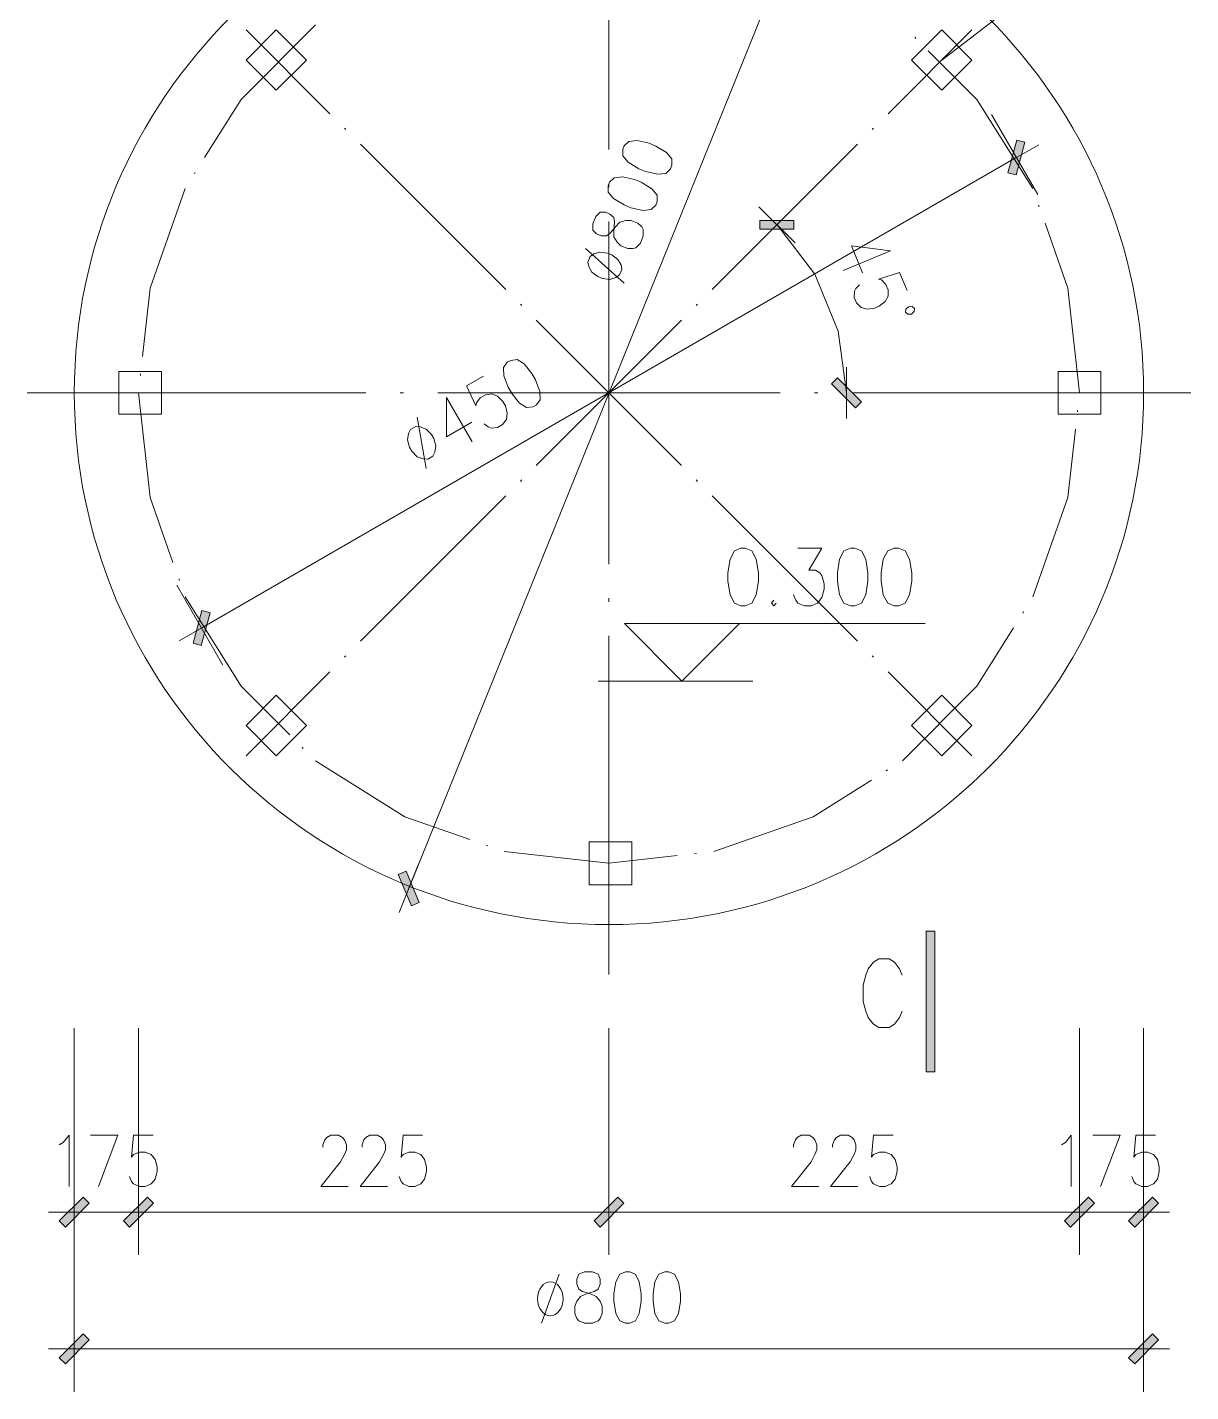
# Model space of a CAD drawing. Header units: millimetres. Extents: x 564 to 880, y 85 to 763.
# Drawn here: x 866.26 to 873.06, y 749.26 to 757.23 of the extents above; entities that cross this region are included whole.
import ezdxf

# ---------------------------------------------------------------- set-up
doc = ezdxf.new("R2010")
doc.units = ezdxf.units.MM

msp = doc.modelspace()

# ---------------------------------------------------------------- hatches: boundary and pattern name
h = msp.add_hatch(color=0)
h.dxf.hatch_style = 2
h.paths.add_polyline_path([(872.0403, 756.3675), (871.992, 756.3808), (872.0432, 756.5718), (872.0915, 756.5589)])
h = msp.add_hatch(color=0)
h.dxf.hatch_style = 2
h.paths.add_polyline_path([(870.7405, 756.1013), (870.7405, 756.0512), (870.5426, 756.0512), (870.5426, 756.1013)])
h = msp.add_hatch(color=0)
h.dxf.hatch_style = 2
h.paths.add_polyline_path([(870.9605, 755.1471), (870.9956, 755.1825), (871.1359, 755.0426), (871.1004, 755.0072)])
h = msp.add_hatch(color=0)
h.dxf.hatch_style = 2
h.paths.add_polyline_path([(867.2803, 753.8222), (867.3286, 753.809), (867.2775, 753.6179), (867.2292, 753.6308)])
h = msp.add_hatch(color=0)
h.dxf.hatch_style = 2
h.paths.add_polyline_path([(868.4281, 752.2791), (868.4743, 752.2984), (868.5516, 752.1163), (868.5054, 752.097)])
h = msp.add_hatch(color=0)
h.dxf.hatch_style = 2
h.paths.add_polyline_path([(871.5645, 751.1277), (871.5148, 751.1277), (871.5148, 751.9481), (871.5645, 751.9481)])
h = msp.add_hatch(color=0)
h.dxf.hatch_style = 2
h.paths.add_polyline_path([(866.588, 750.3953), (866.6231, 750.3599), (866.4832, 750.22), (866.4478, 750.2554)])
h = msp.add_hatch(color=0)
h.dxf.hatch_style = 2
h.paths.add_polyline_path([(866.8582, 750.22), (866.8227, 750.2554), (866.963, 750.3953), (866.9981, 750.3599)])
h = msp.add_hatch(color=0)
h.dxf.hatch_style = 2
h.paths.add_polyline_path([(866.963, 750.3953), (866.9981, 750.3599), (866.8582, 750.22), (866.8227, 750.2554)])
h = msp.add_hatch(color=0)
h.dxf.hatch_style = 2
h.paths.add_polyline_path([(869.6081, 750.22), (869.5727, 750.2554), (869.7126, 750.3953), (869.748, 750.3599)])
h = msp.add_hatch(color=0)
h.dxf.hatch_style = 2
h.paths.add_polyline_path([(869.7126, 750.3953), (869.748, 750.3599), (869.6081, 750.22), (869.5727, 750.2554)])
h = msp.add_hatch(color=0)
h.dxf.hatch_style = 2
h.paths.add_polyline_path([(872.4625, 750.3953), (872.4976, 750.3599), (872.3577, 750.22), (872.3223, 750.2554)])
h = msp.add_hatch(color=0)
h.dxf.hatch_style = 2
h.paths.add_polyline_path([(872.3577, 750.22), (872.3223, 750.2554), (872.4625, 750.3953), (872.4976, 750.3599)])
h = msp.add_hatch(color=0)
h.dxf.hatch_style = 2
h.paths.add_polyline_path([(872.7327, 750.22), (872.6972, 750.2554), (872.8375, 750.3953), (872.8726, 750.3599)])
h = msp.add_hatch(color=0)
h.dxf.hatch_style = 2
h.paths.add_polyline_path([(866.588, 749.5953), (866.6231, 749.5599), (866.4832, 749.42), (866.4478, 749.4554)])
h = msp.add_hatch(color=0)
h.dxf.hatch_style = 2
h.paths.add_polyline_path([(872.7327, 749.42), (872.6972, 749.4554), (872.8375, 749.5953), (872.8726, 749.5599)])

# ---------------------------------------------------------------- linework, layer by layer
at = {"color": 0, "lineweight": 0}
for points in [[(869.6603, 758.4946), (869.6603, 756.516)], [(868.49, 752.1986), (870.84, 758.0144)], [(871.6046, 757.0391), (872.7695, 757.935)], [(867.9458, 757.2448), (867.5104, 756.8094), (867.2964, 756.4688)], [(867.7158, 757.2162), (867.539, 757.0391)], [(867.539, 757.2162), (868.0295, 756.7257)], [(867.8929, 757.0391), (867.7158, 757.2162)], [(871.2911, 756.7257), (871.7813, 757.2162)], [(871.4278, 757.0391), (871.6046, 757.2162)], [(871.6046, 757.2162), (871.7813, 757.0391)], [(871.4539, 757.1657), (871.4468, 757.1729)], [(867.7158, 756.8623), (867.539, 757.0391)], [(867.8929, 757.0391), (867.7158, 756.8623)], [(871.4278, 757.0391), (871.6046, 756.8623)], [(872.1377, 756.2881), (871.8103, 756.8094), (871.5258, 757.0935)], [(871.6046, 756.8623), (871.7813, 757.0391)], [(871.8965, 756.7214), (872.1666, 756.2534)], [(868.1147, 756.6405), (868.1229, 756.6323)], [(871.1974, 756.6323), (871.206, 756.6405)], [(868.2081, 756.5471), (869.0575, 755.6977)], [(870.2632, 755.6977), (871.1126, 756.5471)], [(871.9119, 756.3947), (872.1716, 756.5446)], [(867.28, 753.7206), (872.0407, 756.4691)], [(867.2424, 756.3829), (867.2371, 756.374)], [(869.6603, 756.316), (869.6603, 756.296)], [(867.183, 756.2881), (866.9794, 755.7067), (866.9344, 755.3074)], [(870.7477, 755.97), (870.5355, 756.1822)], [(872.1749, 756.1822), (872.1713, 756.1918)], [(869.6603, 756.096), (869.6603, 754.0941)], [(871.0482, 755.0959), (871.0006, 755.4544), (870.8625, 755.7886), (870.6425, 756.0756)], [(872.4099, 755.0949), (872.3412, 755.7067), (872.2085, 756.0863)], [(869.5233, 755.9382), (869.7494, 755.736)], [(871.3058, 755.9249), (871.0285, 755.8101)], [(871.3058, 755.9249), (871.0772, 755.9539), (871.1427, 755.7954)], [(871.402, 755.6927), (871.358, 755.7983), (871.235, 755.7596), (871.2525, 755.7543), (871.279, 755.7281), (871.2922, 755.6967), (871.2918, 755.6595), (871.2743, 755.6273), (871.2393, 755.6004), (871.2128, 755.5893), (871.1688, 755.5836), (871.1337, 755.594), (871.1072, 755.6201), (871.094, 755.6516), (871.0944, 755.6888), (871.1029, 755.7049), (871.1251, 755.7264)], [(869.1423, 755.6129), (869.1509, 755.6044)], [(870.1698, 755.6044), (870.1784, 755.6129)], [(869.2356, 755.5196), (870.085, 754.6702)], [(869.2356, 754.6702), (870.085, 755.5196)], [(866.7948, 754.97), (866.7948, 755.2197)], [(867.0449, 755.2197), (866.7948, 755.2197)], [(866.9229, 755.2061), (866.9218, 755.1961)], [(867.0449, 754.97), (867.0449, 755.2197)], [(871.0482, 755.2448), (871.0482, 754.945)], [(872.2851, 754.97), (872.2851, 755.2197)], [(872.2851, 755.2197), (872.5352, 755.2197)], [(872.5352, 754.97), (872.5352, 755.2197)], [(868.9276, 755.1925), (868.8285, 755.1357), (868.8829, 755.0183), (868.8857, 755.0365), (868.9083, 755.0662), (868.938, 755.0831), (868.9748, 755.0881), (869.0088, 755.0748), (869.0403, 755.0433), (869.0546, 755.0187), (869.0661, 754.9757), (869.0607, 754.9396), (869.0382, 754.9099), (869.0085, 754.8927), (868.9716, 754.8881), (868.9544, 754.8949), (868.9301, 754.9138)], [(866.2607, 755.0949), (868.2389, 755.0949)], [(866.9104, 755.0949), (866.9794, 754.4831), (867.1122, 754.1034)], [(868.4392, 755.0949), (868.4593, 755.0949)], [(868.6593, 755.0949), (870.6611, 755.0949)], [(868.7097, 755.067), (868.7108, 754.8365), (868.8593, 754.9224)], [(868.7097, 755.067), (868.86, 754.8072)], [(870.8614, 755.0949), (870.8815, 755.0949)], [(871.0815, 755.0949), (873.06, 755.0949)], [(867.0449, 754.97), (866.7948, 754.97)], [(872.2851, 754.97), (872.5352, 754.97)], [(872.3974, 754.9836), (872.3988, 754.9936)], [(868.539, 754.9518), (868.5927, 754.653)], [(872.1377, 753.9016), (872.3412, 754.4831), (872.3863, 754.8823)], [(869.1423, 754.5768), (869.1509, 754.5854)], [(870.1698, 754.5854), (870.1784, 754.5768)], [(868.2081, 753.6426), (869.0575, 754.492)], [(870.2632, 754.492), (871.1126, 753.6426)], [(870.7645, 754.1864), (870.9051, 754.1864), (870.8285, 754.0584), (870.8668, 754.0584), (870.8922, 754.0423), (870.9051, 754.0265), (870.918, 753.9782), (870.918, 753.9464), (870.9051, 753.8984), (870.8797, 753.8662), (870.841, 753.8505), (870.8028, 753.8505), (870.7645, 753.8662), (870.7516, 753.8823), (870.7387, 753.9145)], [(867.1458, 754.0076), (867.1494, 753.9979)], [(867.1337, 753.9714), (867.4038, 753.5034)], [(867.183, 753.9016), (867.5104, 753.3804), (867.7948, 753.0963)], [(869.6603, 753.8938), (869.6603, 753.8737)], [(870.6235, 753.8823), (870.6106, 753.8662), (870.6235, 753.8505), (870.6364, 753.8662)], [(867.4088, 753.795), (867.149, 753.6451)], [(872.0783, 753.8068), (872.0836, 753.8158)], [(870.4221, 753.7464), (869.7501, 753.7464), (870.0861, 753.4104), (870.4221, 753.7464), (871.5083, 753.7464)], [(871.3749, 752.9449), (871.8103, 753.3804), (872.0239, 753.721)], [(869.6603, 753.6737), (869.6603, 751.6952)], [(868.1147, 753.5492), (868.1229, 753.5578)], [(871.1974, 753.5578), (871.206, 753.5492)], [(867.539, 752.9739), (868.0295, 753.4641)], [(871.2911, 753.4641), (871.7813, 752.9739)], [(869.5967, 753.4104), (870.5004, 753.4104)], [(867.7158, 753.3274), (867.539, 753.1507)], [(867.8929, 753.1507), (867.7158, 753.3274)], [(871.6046, 753.3274), (871.4278, 753.1507)], [(871.6046, 753.3274), (871.7813, 753.1507)], [(867.7158, 752.9739), (867.539, 753.1507)], [(867.8929, 753.1507), (867.7158, 752.9739)], [(871.4278, 753.1507), (871.6046, 752.9739)], [(871.7813, 753.1507), (871.6046, 752.9739)], [(867.8668, 753.0244), (867.8739, 753.0168)], [(867.9458, 752.9449), (868.4671, 752.6176), (868.8467, 752.4848)], [(871.28, 752.8855), (871.2886, 752.8909)], [(870.2722, 752.414), (870.8536, 752.6176), (871.1938, 752.8311)], [(868.9426, 752.4512), (868.9523, 752.4476)], [(869.0485, 752.414), (869.6603, 752.3453), (870.0596, 752.39)], [(869.5448, 752.22), (869.5448, 752.4701)], [(869.7945, 752.4701), (869.5448, 752.4701)], [(869.7945, 752.22), (869.7945, 752.4701)], [(868.5458, 752.3367), (868.4335, 752.0587)], [(870.1609, 752.4014), (870.1709, 752.4025)], [(869.7945, 752.22), (869.5448, 752.22)], [(871.3741, 751.6909), (871.3588, 751.7292), (871.3283, 751.7671), (871.2979, 751.7861), (871.2371, 751.7861), (871.2063, 751.7671), (871.1759, 751.7292), (871.1609, 751.6909), (871.1455, 751.634), (871.1455, 751.5385), (871.1609, 751.4816), (871.1759, 751.4433), (871.2063, 751.4054), (871.2371, 751.386), (871.2979, 751.386), (871.3283, 751.4054), (871.3588, 751.4433), (871.3741, 751.4816)], [(866.5354, 751.3814), (866.5354, 750.0576)], [(866.5354, 751.3814), (866.5354, 749.2576)], [(866.9104, 751.3814), (866.9104, 750.0576)], [(866.9104, 751.3814), (866.9104, 750.0576)], [(869.6603, 751.3814), (869.6603, 750.0576)], [(869.6603, 751.3814), (869.6603, 750.0576)], [(872.4099, 751.3814), (872.4099, 750.0576)], [(872.4099, 751.3814), (872.4099, 750.0576)], [(872.7849, 751.3814), (872.7849, 750.0576)], [(872.7849, 751.3814), (872.7849, 749.2576)], [(866.4474, 750.7005), (866.4703, 750.7148), (866.5047, 750.7574), (866.5047, 750.4576)], [(866.6302, 750.7574), (866.7902, 750.7574), (866.676, 750.4576)], [(866.9959, 750.7574), (866.8818, 750.7574), (866.8703, 750.629), (866.8818, 750.6433), (866.9158, 750.6576), (866.9501, 750.6576), (866.9845, 750.6433), (867.0074, 750.6147), (867.0188, 750.5717), (867.0188, 750.5435), (867.0074, 750.5005), (866.9845, 750.4719), (866.9501, 750.4576), (866.9158, 750.4576), (866.8818, 750.4719), (866.8703, 750.4862), (866.8589, 750.5148)], [(867.9884, 750.6862), (867.9884, 750.7005), (867.9999, 750.7292), (868.0113, 750.7431), (868.0342, 750.7574), (868.0796, 750.7574), (868.1025, 750.7431), (868.114, 750.7292), (868.1254, 750.7005), (868.1254, 750.6719), (868.114, 750.6433), (868.0911, 750.6003), (867.977, 750.4576), (868.1369, 750.4576)], [(868.217, 750.6862), (868.217, 750.7005), (868.2281, 750.7292), (868.2396, 750.7431), (868.2625, 750.7574), (868.3083, 750.7574), (868.3312, 750.7431), (868.3426, 750.7292), (868.3541, 750.7005), (868.3541, 750.6719), (868.3426, 750.6433), (868.3197, 750.6003), (868.2056, 750.4576), (868.3655, 750.4576)], [(868.5712, 750.7574), (868.4567, 750.7574), (868.4453, 750.629), (868.4567, 750.6433), (868.4911, 750.6576), (868.5254, 750.6576), (868.5598, 750.6433), (868.5827, 750.6147), (868.5941, 750.5717), (868.5941, 750.5435), (868.5827, 750.5005), (868.5598, 750.4719), (868.5254, 750.4576), (868.4911, 750.4576), (868.4567, 750.4719), (868.4453, 750.4862), (868.4338, 750.5148)], [(870.738, 750.6862), (870.738, 750.7005), (870.7494, 750.7292), (870.7609, 750.7431), (870.7838, 750.7574), (870.8296, 750.7574), (870.8525, 750.7431), (870.8639, 750.7292), (870.875, 750.7005), (870.875, 750.6719), (870.8639, 750.6433), (870.841, 750.6003), (870.7265, 750.4576), (870.8865, 750.4576)], [(870.9666, 750.6862), (870.9666, 750.7005), (870.9781, 750.7292), (870.9895, 750.7431), (871.0124, 750.7574), (871.0582, 750.7574), (871.0808, 750.7431), (871.0922, 750.7292), (871.1037, 750.7005), (871.1037, 750.6719), (871.0922, 750.6433), (871.0693, 750.6003), (870.9552, 750.4576), (871.1151, 750.4576)], [(871.3208, 750.7574), (871.2067, 750.7574), (871.1952, 750.629), (871.2067, 750.6433), (871.241, 750.6576), (871.275, 750.6576), (871.3094, 750.6433), (871.3323, 750.6147), (871.3437, 750.5717), (871.3437, 750.5435), (871.3323, 750.5005), (871.3094, 750.4719), (871.275, 750.4576), (871.241, 750.4576), (871.2067, 750.4719), (871.1952, 750.4862), (871.1838, 750.5148)], [(872.3051, 750.7005), (872.3276, 750.7148), (872.362, 750.7574), (872.362, 750.4576)], [(872.4879, 750.7574), (872.6479, 750.7574), (872.5334, 750.4576)], [(872.8536, 750.7574), (872.7391, 750.7574), (872.7276, 750.629), (872.7391, 750.6433), (872.7734, 750.6576), (872.8078, 750.6576), (872.8421, 750.6433), (872.865, 750.6147), (872.8765, 750.5717), (872.8765, 750.5435), (872.865, 750.5005), (872.8421, 750.4719), (872.8078, 750.4576), (872.7734, 750.4576), (872.7391, 750.4719), (872.7276, 750.4862), (872.7162, 750.5148)], [(866.6857, 750.3077), (866.3855, 750.3077)], [(866.5365, 750.3077), (866.9097, 750.3077)], [(866.7605, 750.3077), (867.0607, 750.3077)], [(867.0607, 750.3077), (866.7605, 750.3077)], [(866.9115, 750.3077), (869.6593, 750.3077)], [(869.5104, 750.3077), (869.8103, 750.3077)], [(869.8103, 750.3077), (869.5104, 750.3077)], [(869.6614, 750.3077), (872.4092, 750.3077)], [(872.5602, 750.3077), (872.26, 750.3077)], [(872.26, 750.3077), (872.5602, 750.3077)], [(872.411, 750.3077), (872.7842, 750.3077)], [(872.635, 750.3077), (872.9352, 750.3077)], [(869.3687, 749.9435), (869.2661, 749.6576)], [(866.6857, 749.5077), (866.3855, 749.5077)], [(866.5365, 749.5077), (872.7842, 749.5077)], [(872.635, 749.5077), (872.9352, 749.5077)]]:
    msp.add_lwpolyline(points, dxfattribs=at)
for points in [[(869.7412, 756.5156), (869.7416, 756.4788), (869.7727, 756.4416), (869.8346, 756.404), (869.8743, 756.3879), (869.9448, 756.3718), (869.9931, 756.3768), (870.0192, 756.4033), (870.0278, 756.4248), (870.0274, 756.4616), (869.9963, 756.4988), (869.9344, 756.5364), (869.8947, 756.5525), (869.8242, 756.5686), (869.7759, 756.5636), (869.7498, 756.5371)], [(872.0403, 756.3675), (871.992, 756.3808), (872.0432, 756.5718), (872.0915, 756.5589)], [(869.6553, 756.3038), (869.656, 756.2666), (869.6872, 756.2294), (869.7491, 756.1922), (869.7888, 756.1761), (869.8593, 756.16), (869.9076, 756.165), (869.9337, 756.1915), (869.9423, 756.2126), (869.9419, 756.2498), (869.9104, 756.287), (869.8485, 756.3246), (869.8088, 756.3403), (869.7383, 756.3568), (869.69, 756.3514), (869.6639, 756.3249)], [(869.5655, 756.0813), (869.5659, 756.0441), (869.5881, 756.023), (869.6145, 756.0122), (869.6453, 756.0122), (869.6671, 756.028), (869.6976, 756.0648), (869.7237, 756.0913), (869.7587, 756.102), (869.7895, 756.1017), (869.8292, 756.0859), (869.8514, 756.0645), (869.8603, 756.0484), (869.8607, 756.0115), (869.8439, 755.9689), (869.8178, 755.9425), (869.8002, 755.9375), (869.7695, 755.9375), (869.7298, 755.9536), (869.7076, 755.9747), (869.6893, 756.0065), (869.689, 756.0437), (869.6929, 756.0917), (869.6882, 756.1181), (869.6661, 756.1392), (869.6396, 756.15), (869.6088, 756.1503), (869.5827, 756.1239)], [(870.7405, 756.1013), (870.7405, 756.0512), (870.5426, 756.0512), (870.5426, 756.1013)], [(869.5373, 755.8587), (869.5419, 755.8323), (869.5598, 755.8001), (869.5952, 755.7736), (869.6217, 755.7629), (869.6657, 755.7575), (869.7008, 755.7679), (869.7226, 755.7836), (869.7355, 755.8154), (869.7308, 755.8419), (869.7129, 755.8741), (869.6775, 755.9006), (869.651, 755.9113), (869.607, 755.9167), (869.572, 755.9063), (869.5501, 755.8906)], [(871.4282, 755.555), (871.4443, 755.5689), (871.4457, 755.5868), (871.4317, 755.5986), (871.4106, 755.5972), (871.3945, 755.5832), (871.3927, 755.565), (871.4067, 755.5535)], [(869.0661, 755.2727), (869.0435, 755.243), (869.0453, 755.1947), (869.0711, 755.1271), (869.0925, 755.0899), (869.138, 755.0337), (869.1791, 755.0079), (869.216, 755.0129), (869.236, 755.0244), (869.2585, 755.0537), (869.2568, 755.1024), (869.231, 755.17), (869.2095, 755.2069), (869.1641, 755.263), (869.1229, 755.2888), (869.0861, 755.2841)], [(870.9605, 755.1471), (870.9956, 755.1825), (871.1359, 755.0426), (871.1004, 755.0072)], [(868.5008, 754.8802), (868.4882, 754.8566), (868.4829, 754.8204), (868.4943, 754.7775), (868.5086, 754.7528), (868.5398, 754.7213), (868.5741, 754.7081), (868.6009, 754.707), (868.6306, 754.7242), (868.6432, 754.7482), (868.6489, 754.7843), (868.6371, 754.8272), (868.6231, 754.8519), (868.5916, 754.8831), (868.5576, 754.8967), (868.5305, 754.8974)], [(870.4317, 754.1864), (870.3931, 754.1703), (870.3677, 754.1224), (870.3548, 754.0423), (870.3548, 753.9943), (870.3677, 753.9145), (870.3931, 753.8662), (870.4317, 753.8505), (870.4571, 753.8505), (870.4958, 753.8662), (870.5212, 753.9145), (870.5341, 753.9943), (870.5341, 754.0423), (870.5212, 754.1224), (870.4958, 754.1703), (870.4571, 754.1864)], [(871.0715, 754.1864), (871.0332, 754.1703), (871.0074, 754.1224), (870.9949, 754.0423), (870.9949, 753.9943), (871.0074, 753.9145), (871.0332, 753.8662), (871.0715, 753.8505), (871.0972, 753.8505), (871.1355, 753.8662), (871.1613, 753.9145), (871.1738, 753.9943), (871.1738, 754.0423), (871.1613, 754.1224), (871.1355, 754.1703), (871.0972, 754.1864)], [(871.3276, 754.1864), (871.289, 754.1703), (871.2636, 754.1224), (871.2507, 754.0423), (871.2507, 753.9943), (871.2636, 753.9145), (871.289, 753.8662), (871.3276, 753.8505), (871.353, 753.8505), (871.3917, 753.8662), (871.4171, 753.9145), (871.43, 753.9943), (871.43, 754.0423), (871.4171, 754.1224), (871.3917, 754.1703), (871.353, 754.1864)], [(867.2803, 753.8222), (867.3286, 753.809), (867.2775, 753.6179), (867.2292, 753.6308)], [(868.4281, 752.2791), (868.4743, 752.2984), (868.5516, 752.1163), (868.5054, 752.097)], [(871.5645, 751.1277), (871.5148, 751.1277), (871.5148, 751.9481), (871.5645, 751.9481)], [(866.588, 750.3953), (866.6231, 750.3599), (866.4832, 750.22), (866.4478, 750.2554)], [(866.8582, 750.22), (866.8227, 750.2554), (866.963, 750.3953), (866.9981, 750.3599)], [(866.963, 750.3953), (866.9981, 750.3599), (866.8582, 750.22), (866.8227, 750.2554)], [(869.6081, 750.22), (869.5727, 750.2554), (869.7126, 750.3953), (869.748, 750.3599)], [(869.7126, 750.3953), (869.748, 750.3599), (869.6081, 750.22), (869.5727, 750.2554)], [(872.4625, 750.3953), (872.4976, 750.3599), (872.3577, 750.22), (872.3223, 750.2554)], [(872.3577, 750.22), (872.3223, 750.2554), (872.4625, 750.3953), (872.4976, 750.3599)], [(872.7327, 750.22), (872.6972, 750.2554), (872.8375, 750.3953), (872.8726, 750.3599)], [(869.5176, 749.9578), (869.4832, 749.9435), (869.4718, 749.9148), (869.4718, 749.8862), (869.4832, 749.8576), (869.5061, 749.8433), (869.5516, 749.829), (869.5859, 749.8146), (869.6088, 749.7864), (869.6203, 749.7578), (869.6203, 749.7148), (869.6088, 749.6862), (869.5974, 749.6719), (869.563, 749.6576), (869.5176, 749.6576), (869.4832, 749.6719), (869.4718, 749.6862), (869.4603, 749.7148), (869.4603, 749.7578), (869.4718, 749.7864), (869.4947, 749.8146), (869.529, 749.829), (869.5745, 749.8433), (869.5974, 749.8576), (869.6088, 749.8862), (869.6088, 749.9148), (869.5974, 749.9435), (869.563, 749.9578)], [(869.7573, 749.9578), (869.7233, 749.9435), (869.7004, 749.9005), (869.689, 749.829), (869.689, 749.7864), (869.7004, 749.7148), (869.7233, 749.6719), (869.7573, 749.6576), (869.7802, 749.6576), (869.8145, 749.6719), (869.8374, 749.7148), (869.8489, 749.7864), (869.8489, 749.829), (869.8374, 749.9005), (869.8145, 749.9435), (869.7802, 749.9578)], [(869.9859, 749.9578), (869.9516, 749.9435), (869.9287, 749.9005), (869.9176, 749.829), (869.9176, 749.7864), (869.9287, 749.7148), (869.9516, 749.6719), (869.9859, 749.6576), (870.0088, 749.6576), (870.0432, 749.6719), (870.0661, 749.7148), (870.0775, 749.7864), (870.0775, 749.829), (870.0661, 749.9005), (870.0432, 749.9435), (870.0088, 749.9578)], [(866.588, 749.5953), (866.6231, 749.5599), (866.4832, 749.42), (866.4478, 749.4554)], [(872.7327, 749.42), (872.6972, 749.4554), (872.8375, 749.5953), (872.8726, 749.5599)]]:
    msp.add_lwpolyline(points, close=True, dxfattribs=at)
for centre, major_axis, ratio in [((869.6602, 755.0949), (3.1247, 0), 0.994561), ((869.3174, 749.8005), (0, 0.1), 0.742397)]:
    msp.add_ellipse(centre, major_axis=major_axis, ratio=ratio, start_param=0, end_param=6.283185, dxfattribs=at)

doc.saveas('drawing.dxf')
